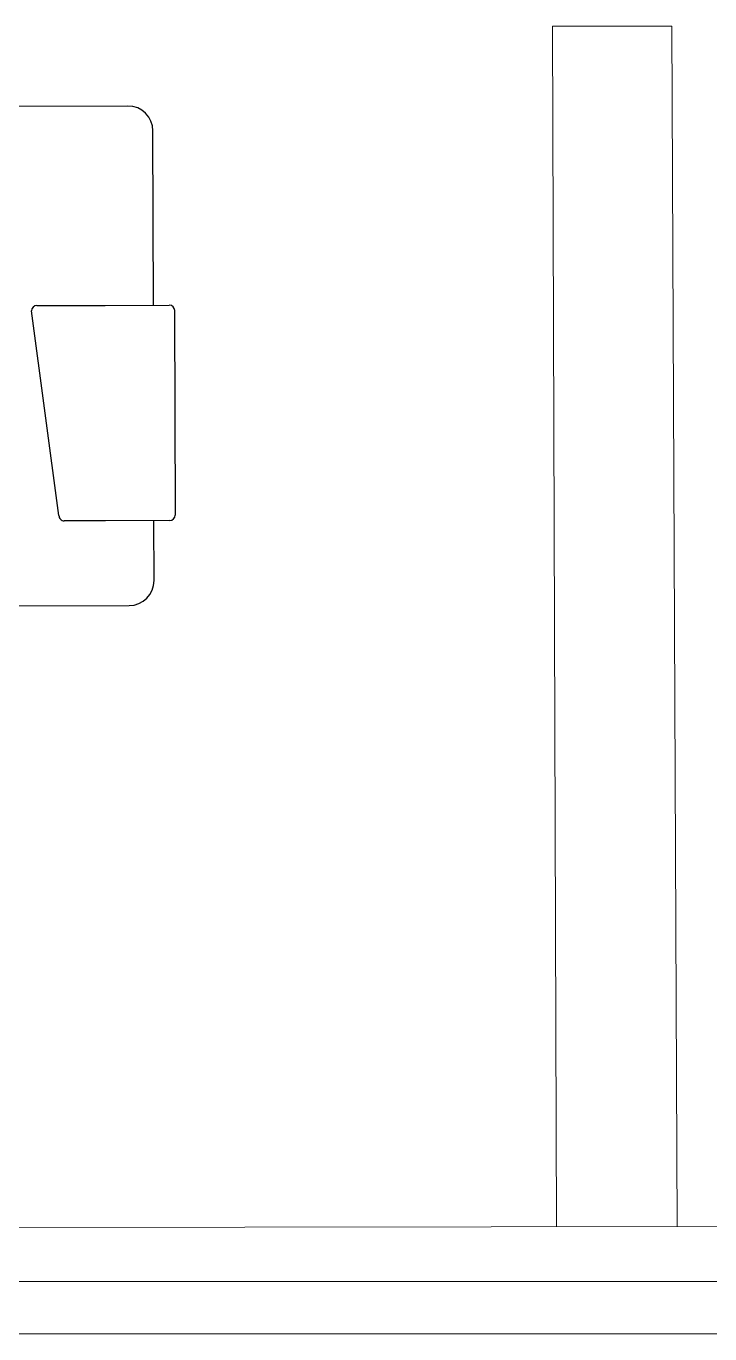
# Model space of a CAD drawing. Header units: inches. Extents: x 164.3 to 247.9, y 15.6 to 56.7.
# Drawn here: x 215.597 to 216.456, y 48.431 to 50.074 of the extents above; entities that cross this region are included whole.
import ezdxf

# ---------------------------------------------------------------- set-up
doc = ezdxf.new("R2010")
doc.units = ezdxf.units.IN
doc.header["$MEASUREMENT"] = 0
doc.layers.get('0').update_dxf_attribs({"lineweight": 0})
doc.layers.add('WALL 1 100', color=250, linetype='Continuous', lineweight=9)
doc.layers.add('провода', color=1, linetype='Continuous', lineweight=5)

msp = doc.modelspace()

# ---------------------------------------------------------------- linework, layer by layer
at = {"color": 7, "linetype": 'ByBlock', "lineweight": -2}
for p, q in [((215.725, 49.9741), (215.2713, 49.973)), ((215.757, 49.7238), (215.7564, 49.9427)), ((215.6383, 49.4595), (215.6038, 49.7166)), ((215.6106, 49.7234), (215.6962, 49.7236)), ((215.6962, 49.7236), (215.777, 49.7238)), ((215.7837, 49.7171), (215.7844, 49.4599)), ((215.6969, 49.4529), (215.645, 49.4528)), ((215.7776, 49.4531), (215.6969, 49.4529)), ((215.7578, 49.3777), (215.7576, 49.4531)), ((214.5337, 49.3434), (215.7265, 49.3463))]:
    msp.add_line(p, q, dxfattribs=at)
for centre, radius, start, end in [((215.7251, 49.9427), 0.0314, 0.1388, 90.1388), ((215.6106, 49.7166), 0.00677, 90.1388, 180.1388), ((215.777, 49.717), 0.00677, 0.1388, 90.1388), ((215.645, 49.4595), 0.00676, 180.0752, 270.2023), ((215.7776, 49.4599), 0.00677, 270.1388, 0.1388), ((215.7264, 49.3777), 0.0314, 270.1388, 0.1388)]:
    msp.add_arc(centre, radius, start, end, dxfattribs=at)
at = {"layer": 'WALL 1 100', "color": 0}
for p, q in [((216.2585, 50.0745), (216.2635, 48.5656)), ((216.4085, 50.0745), (216.2585, 50.0745)), ((216.4085, 50.0745), (216.4152, 48.5658)), ((228.152, 48.5785), (209.4313, 48.5582)), ((228.1488, 48.4311), (209.2798, 48.4311))]:
    msp.add_line(p, q, dxfattribs=at)
at = {"layer": 'провода', "color": 1}
msp.add_line((209.354, 48.4981), (222.3024, 48.4958), dxfattribs=at)

doc.saveas('drawing.dxf')
